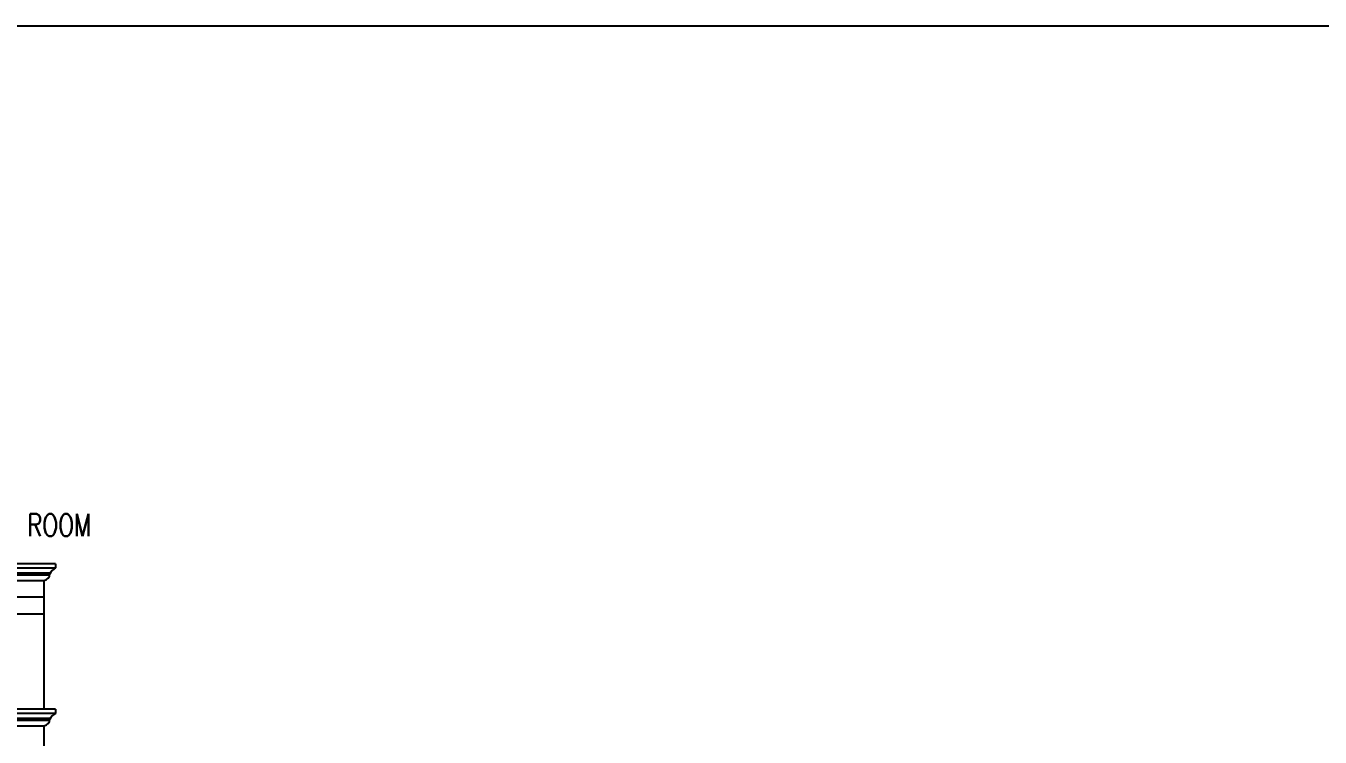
# Model space of a CAD drawing. Header units: metres. Extents: x 10 to 343, y 349 to 530.
# Drawn here: x 241.43 to 253.02, y 473.48 to 479.84 of the extents above; entities that cross this region are included whole.
import ezdxf

# ---------------------------------------------------------------- set-up
doc = ezdxf.new("R2010")
doc.units = ezdxf.units.M
doc.linetypes.add('DASHED2', pattern=[0.375, 0.25, -0.125])
doc.styles.add('RS3', font='romans.shx', dxfattribs={"width": 0.75, "height": 200})

msp = doc.modelspace()

# ---------------------------------------------------------------- linework, layer by layer
at = {"ltscale": 400}
for p, q in [((241.6976, 475.0312), (238.7476, 475.0312)), ((241.6976, 475.0312), (241.6976, 474.9937)), ((238.7476, 474.9937), (241.6976, 474.9937)), ((241.5976, 473.7312), (241.5976, 474.8812)), ((241.6976, 473.7312), (238.7476, 473.7312)), ((241.6976, 473.6937), (238.7476, 473.6937)), ((241.6976, 473.7312), (241.6976, 473.6937)), ((241.5976, 471.5312), (241.5976, 473.5812))]:
    msp.add_line(p, q, dxfattribs=at)
for p, q in [((238.7935, 474.95), (241.6518, 474.95)), ((238.7996, 474.9312), (241.6456, 474.9312)), ((238.7935, 473.65), (241.6518, 473.65)), ((238.7996, 473.6312), (241.6456, 473.6312))]:
    msp.add_line(p, q)
at = {"ltscale": 0.5}
for p, q in [((238.8476, 474.8812), (241.5976, 474.8812)), ((238.8476, 473.5812), (241.5976, 473.5812))]:
    msp.add_line(p, q, dxfattribs=at)
at = {"linetype": 'DASHED2', "ltscale": 600}
for p, q in [((241.5976, 474.7312), (238.8476, 474.7312)), ((241.5976, 474.5812), (238.8476, 474.5812))]:
    msp.add_line(p, q, dxfattribs=at)
msp.add_lwpolyline([(227.826, 479.8415), (302.8307, 479.8415), (302.8307, 423.3577), (227.826, 423.3577)], close=True)
at = {"ltscale": 400}
for centre, radius, start, end in [((241.5827, 474.9436), 0.0642, 283.46181, 358.8948), ((241.7805, 474.8609), 0.1566, 121.9748, 148.64623), ((241.5827, 473.6436), 0.0642, 283.46181, 358.8948), ((241.7805, 473.5609), 0.1566, 121.9748, 148.64623)]:
    msp.add_arc(centre, radius, start, end, dxfattribs=at)

# ---------------------------------------------------------------- texts
at = {"style": 'RS3', "width": 0.75}
msp.add_text('LIFT MACHINE ROOM', height=0.2, dxfattribs=at).set_placement((239.9989, 475.2769))

doc.saveas('drawing.dxf')
